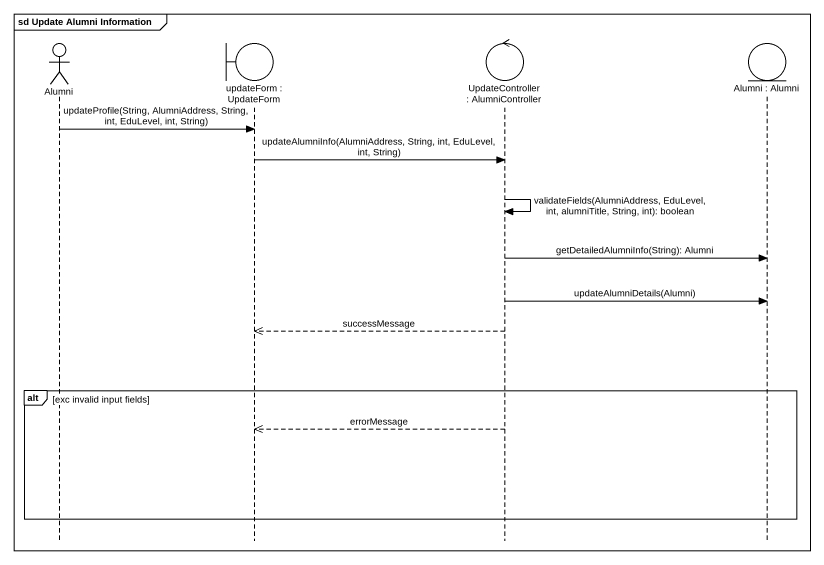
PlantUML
@startuml
mainframe sd Update Alumni Information
hide footbox
actor Alumni
boundary "updateForm : UpdateForm" as updateForm
control "UpdateController : AlumniController" as UpdateController
entity "Alumni : Alumni" as Alumni_2

Alumni -> updateForm : updateProfile(String, AlumniAddress, String, int, EduLevel, int, String)
updateForm -> UpdateController : updateAlumniInfo(AlumniAddress, String, int, EduLevel, int, String)
UpdateController -> UpdateController : validateFields(AlumniAddress, EduLevel, int, alumniTitle, String, int): boolean
UpdateController -> Alumni_2 : getDetailedAlumniInfo(String): Alumni
UpdateController -> Alumni_2 : updateAlumniDetails(Alumni)
UpdateController -->> updateForm : successMessage
alt exc invalid input fields
  UpdateController -->> updateForm : errorMessage
end
@enduml
